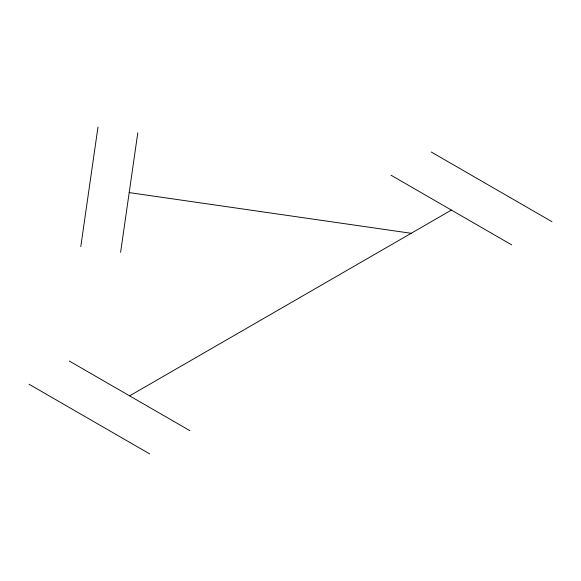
<?xml version="1.0" encoding="UTF-8"?>
<svg xmlns="http://www.w3.org/2000/svg" width="581" height="581" viewBox="0 0 581 581"><rect width="100%" height="100%" fill="white"/><g stroke="black" fill="none" stroke-linecap="round" stroke-linejoin="round"><path stroke-width="0.87" d="M80.788 246.613L97.978 127.086M120.601 252.365L137.791 132.831M129.607 395.857L451.393 210.075M129.193 192.594L411.174 233.293M431.284 152.019L551.95 221.688M391.057 175.237L511.73 244.906M69.27 361.026L189.943 430.688M29.05 384.244L149.716 453.914"/></g></svg>
